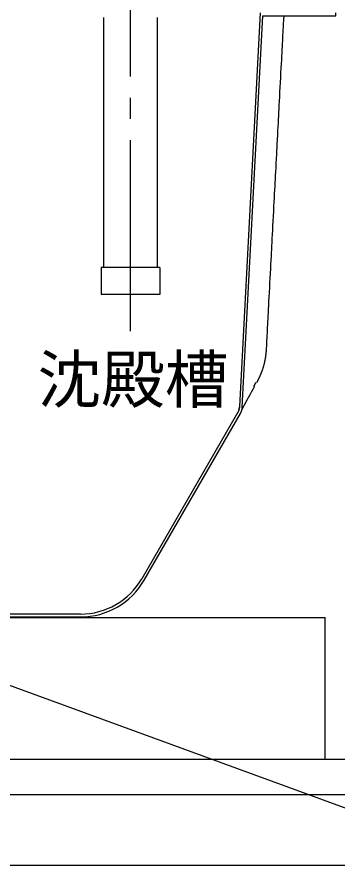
# Model space of a CAD drawing. Units: millimetres, scale not verified. Extents: x -8910 to 8910, y -6308 to 6308.
# Drawn here: x -3775 to -3321, y -3770 to -2561 of the extents above; entities that cross this region are included whole.
import ezdxf
from ezdxf.enums import TextEntityAlignment as Align

# ---------------------------------------------------------------- set-up
doc = ezdxf.new("R2010")
doc.units = ezdxf.units.MM
doc.header["$LTSCALE"] = 30
doc.linetypes.add('CHAIN2', pattern=[12, 9, -1, 1, -1])
doc.layers.add('0-0_機器', color=2, linetype='Continuous', lineweight=25)
doc.layers.add('0-5_空気管', color=3, linetype='Continuous', lineweight=25)
doc.styles.add('ＭＳ ゴシック', font='')
doc.styles.get('ＭＳ ゴシック').set_extended_font_data('MS Gothic')

msp = doc.modelspace()

# ---------------------------------------------------------------- linework, layer by layer
at = {"layer": '0-0_機器'}
for p, q in [((-6429.24, -3410.41), (-3339.24, -3410.41)), ((-3339.24, -3610.41), (-3339.24, -3410.41)), ((-6479.24, -3610.41), (-3289.24, -3610.41)), ((-6479.24, -3660.41), (-3289.24, -3660.41)), ((-6479.24, -3760.41), (-3289.24, -3760.41))]:
    msp.add_line(p, q, dxfattribs=at)
at = {"layer": '0-5_空気管', "linetype": 'CHAIN2'}
msp.add_line((-3614.54, -3005.41), (-3614.54, -2105.41), dxfattribs=at)
at = {"layer": '0-5_空気管'}
for p, q in [((-3652.54, -2915.41), (-3652.54, -2562.14)), ((-3576.54, -2915.41), (-3576.54, -2562.14)), ((-3573.04, -2915.41), (-3573.04, -2953.41)), ((-3573.04, -2953.41), (-3656.04, -2953.41)), ((-3595.19, -3357.41), (-3459.25, -3121.95)), ((-4246.34, -3337.78), (-3062.84, -3769.93))]:
    msp.add_line(p, q, dxfattribs=at)
for points in [[(-3431.38, -2555.41), (-3460.54, -3111.83), (-3460.55, -3112.09), (-3460.56, -3112.2), (-3460.56, -3112.33), (-3460.57, -3112.48), (-3460.59, -3112.65), (-3460.6, -3112.83), (-3460.61, -3113.01), (-3460.63, -3113.2), (-3460.65, -3113.4), (-3460.67, -3113.59), (-3460.7, -3113.79), (-3460.73, -3114), (-3460.77, -3114.21), (-3460.81, -3114.43), (-3460.86, -3114.67), (-3460.92, -3114.93), (-3460.99, -3115.2), (-3461.07, -3115.5), (-3461.16, -3115.81), (-3461.24, -3116.13), (-3461.34, -3116.46), (-3461.44, -3116.79), (-3461.54, -3117.11), (-3461.64, -3117.42), (-3461.74, -3117.71), (-3461.83, -3117.98), (-3461.92, -3118.22), (-3462, -3118.45), (-3462.09, -3118.66), (-3462.17, -3118.86), (-3462.26, -3119.05), (-3462.34, -3119.23), (-3462.43, -3119.41), (-3462.52, -3119.58), (-3462.61, -3119.75), (-3462.7, -3119.92), (-3462.78, -3120.07), (-3462.86, -3120.22)], [(-3456.6, -3113), (-3427.58, -2559.41), (-3324.24, -2559.41), (-3324.24, -2555.41)], [(-3398.07, -2559.41), (-3398.35, -2564.66), (-3398.46, -2566.86), (-3398.6, -2569.49), (-3398.76, -2572.5), (-3398.93, -2575.81), (-3399.12, -2579.36), (-3399.32, -2583.1), (-3399.52, -2586.97), (-3399.72, -2590.89), (-3399.93, -2594.84), (-3400.14, -2598.84), (-3400.36, -2602.98), (-3400.59, -2607.29), (-3400.82, -2611.85), (-3401.08, -2616.72), (-3401.36, -2621.95), (-3401.65, -2627.62), (-3401.97, -2633.75), (-3402.32, -2640.25), (-3402.67, -2646.99), (-3403.03, -2653.86), (-3403.39, -2660.72), (-3403.74, -2667.47), (-3404.09, -2673.96), (-3404.41, -2680.09), (-3404.7, -2685.77), (-3404.98, -2691.08), (-3405.25, -2696.14), (-3405.51, -2701.08), (-3405.77, -2706.02), (-3406.03, -2711.08), (-3406.31, -2716.39), (-3406.61, -2722.07), (-3406.93, -2728.2), (-3407.27, -2734.69), (-3407.63, -2741.44), (-3408.35, -2755.17), (-3408.7, -2761.91), (-3409.04, -2768.41)], [(-3409.04, -2768.41), (-3409.37, -2774.54), (-3409.66, -2780.21), (-3409.94, -2785.52), (-3410.21, -2790.59), (-3410.47, -2795.53), (-3410.73, -2800.47), (-3410.99, -2805.53), (-3411.27, -2810.84), (-3411.57, -2816.52), (-3411.89, -2822.64), (-3412.23, -2829.14), (-3412.58, -2835.88), (-3412.95, -2842.75), (-3413.31, -2849.62), (-3413.66, -2856.36), (-3414, -2862.86), (-3414.32, -2868.98), (-3414.62, -2874.66), (-3414.9, -2879.97), (-3415.17, -2885.04), (-3415.43, -2889.97), (-3415.68, -2894.91), (-3415.95, -2899.98), (-3416.23, -2905.29), (-3416.53, -2910.96), (-3416.85, -2917.09), (-3417.19, -2923.59), (-3417.54, -2930.33), (-3417.9, -2937.2), (-3418.27, -2944.06), (-3418.62, -2950.81), (-3418.96, -2957.3), (-3419.28, -2963.43), (-3419.58, -2969.1), (-3419.85, -2974.34), (-3420.11, -2979.21), (-3420.35, -2983.77), (-3420.58, -2988.08), (-3420.79, -2992.21)], [(-3573.04, -2915.41), (-3656.04, -2915.41), (-3656.04, -2953.41)], [(-3420.79, -2992.21), (-3421, -2996.22), (-3421.21, -3000.16), (-3421.42, -3004.09), (-3421.62, -3007.95), (-3421.82, -3011.69), (-3422, -3015.25), (-3422.18, -3018.56), (-3422.33, -3021.56), (-3422.47, -3024.2), (-3422.86, -3031.64), (-3422.89, -3032.19), (-3422.91, -3032.42), (-3422.92, -3032.69), (-3422.93, -3033), (-3422.96, -3033.35), (-3422.98, -3033.72), (-3423, -3034.11), (-3423.03, -3034.51), (-3423.06, -3034.91), (-3423.09, -3035.32), (-3423.13, -3035.74), (-3423.17, -3036.17), (-3423.21, -3036.62), (-3423.26, -3037.09), (-3423.32, -3037.59), (-3423.38, -3038.13), (-3423.46, -3038.72), (-3423.54, -3039.35), (-3423.64, -3040.03), (-3423.73, -3040.72), (-3423.84, -3041.43), (-3423.94, -3042.14), (-3424.15, -3043.5), (-3424.25, -3044.13), (-3424.34, -3044.72), (-3424.43, -3045.26), (-3424.53, -3045.78), (-3424.62, -3046.28), (-3424.72, -3046.79)], [(-3424.72, -3046.79), (-3424.83, -3047.31), (-3424.94, -3047.85), (-3425.07, -3048.42), (-3425.21, -3049.04), (-3425.36, -3049.7), (-3425.52, -3050.38), (-3425.69, -3051.07), (-3425.86, -3051.76), (-3426.03, -3052.44), (-3426.19, -3053.09), (-3426.34, -3053.7), (-3426.49, -3054.27), (-3426.63, -3054.8), (-3426.77, -3055.3), (-3426.91, -3055.79), (-3427.05, -3056.28), (-3427.2, -3056.78), (-3427.37, -3057.3), (-3427.55, -3057.86), (-3427.74, -3058.46), (-3427.95, -3059.09), (-3428.17, -3059.75), (-3428.39, -3060.41), (-3428.62, -3061.08), (-3428.85, -3061.74), (-3429.07, -3062.37), (-3429.28, -3062.96), (-3429.48, -3063.51), (-3429.67, -3064.02), (-3429.85, -3064.51), (-3430.03, -3064.98), (-3430.22, -3065.45), (-3430.41, -3065.93), (-3430.62, -3066.43), (-3430.85, -3066.97), (-3431.09, -3067.54), (-3431.36, -3068.15), (-3431.64, -3068.78), (-3431.92, -3069.42)], [(-3431.92, -3069.42), (-3432.2, -3070.06), (-3432.49, -3070.68), (-3432.76, -3071.28), (-3433.02, -3071.85), (-3433.27, -3072.37), (-3433.49, -3072.85), (-3433.71, -3073.3), (-3433.91, -3073.71), (-3434.11, -3074.1), (-3434.3, -3074.48), (-3434.49, -3074.84), (-3434.67, -3075.19), (-3434.85, -3075.54), (-3435.04, -3075.88), (-3435.22, -3076.21), (-3435.39, -3076.52), (-3435.55, -3076.81), (-3435.7, -3077.08), (-3435.83, -3077.31), (-3436.19, -3077.96)], [(-3439.29, -3083.51), (-3439.59, -3084.03), (-3439.7, -3084.24), (-3439.85, -3084.5), (-3440.02, -3084.8), (-3440.2, -3085.13), (-3440.39, -3085.48), (-3440.6, -3085.85), (-3440.81, -3086.23), (-3441.25, -3087), (-3441.47, -3087.4), (-3441.69, -3087.81), (-3441.93, -3088.23), (-3442.18, -3088.67), (-3442.44, -3089.15), (-3442.73, -3089.66), (-3443.03, -3090.21), (-3443.36, -3090.81), (-3443.71, -3091.44), (-3444.07, -3092.09), (-3444.44, -3092.75), (-3444.8, -3093.41), (-3445.16, -3094.06), (-3445.51, -3094.69), (-3445.83, -3095.28), (-3446.13, -3095.82), (-3446.42, -3096.32), (-3446.68, -3096.8), (-3446.94, -3097.27), (-3447.19, -3097.73), (-3447.45, -3098.21), (-3447.72, -3098.7), (-3448.01, -3099.22), (-3448.31, -3099.78), (-3448.64, -3100.37), (-3448.97, -3100.99), (-3449.32, -3101.61), (-3449.66, -3102.23), (-3449.99, -3102.84), (-3450.3, -3103.42)], [(-3450.3, -3103.42), (-3450.6, -3103.97), (-3450.88, -3104.47), (-3451.13, -3104.94), (-3451.37, -3105.38), (-3451.61, -3105.81), (-3451.83, -3106.23), (-3452.06, -3106.65), (-3452.3, -3107.09), (-3452.54, -3107.55), (-3452.81, -3108.04), (-3453.08, -3108.56), (-3453.37, -3109.09), (-3453.66, -3109.62), (-3453.94, -3110.15), (-3454.22, -3110.67), (-3454.49, -3111.17), (-3454.73, -3111.63), (-3454.96, -3112.05), (-3455.16, -3112.44), (-3455.35, -3112.79), (-3455.52, -3113.11), (-3455.67, -3113.4), (-3455.82, -3113.68), (-3455.95, -3113.94), (-3456.08, -3114.18), (-3456.2, -3114.41), (-3456.31, -3114.63), (-3456.42, -3114.84), (-3456.52, -3115.03), (-3456.61, -3115.21), (-3456.69, -3115.37), (-3456.76, -3115.5), (-3456.96, -3115.88)], [(-3461.52, -3115.64), (-3461.54, -3115.68), (-3461.6, -3115.84), (-3461.61, -3115.88), (-3461.63, -3115.92), (-3461.64, -3115.95), (-3461.65, -3115.99), (-3461.67, -3116.02), (-3461.68, -3116.06), (-3461.69, -3116.09), (-3461.7, -3116.11), (-3461.71, -3116.14), (-3461.73, -3116.18), (-3461.73, -3116.2), (-3461.74, -3116.22), (-3461.75, -3116.23), (-3461.76, -3116.25), (-3461.77, -3116.27), (-3461.77, -3116.29), (-3461.8, -3116.36), (-3461.81, -3116.37), (-3461.81, -3116.39), (-3461.83, -3116.42), (-3461.84, -3116.45), (-3461.84, -3116.45), (-3461.85, -3116.47), (-3461.85, -3116.48), (-3461.86, -3116.49), (-3461.86, -3116.49), (-3461.86, -3116.49), (-3461.86, -3116.5), (-3461.86, -3116.5), (-3461.86, -3116.51), (-3461.87, -3116.51)], [(-3460.45, -3110.2), (-3460.47, -3110.51), (-3460.48, -3110.64), (-3460.48, -3110.79), (-3460.5, -3110.97), (-3460.51, -3111.15), (-3460.52, -3111.35), (-3460.54, -3111.54), (-3460.55, -3111.73), (-3460.57, -3111.91), (-3460.59, -3112.07), (-3460.62, -3112.23), (-3460.64, -3112.37), (-3460.67, -3112.51), (-3460.7, -3112.65), (-3460.73, -3112.79), (-3460.77, -3112.92), (-3460.8, -3113.07), (-3460.84, -3113.23), (-3460.92, -3113.55), (-3460.96, -3113.72), (-3461, -3113.88), (-3461.07, -3114.18), (-3461.1, -3114.3), (-3461.13, -3114.42), (-3461.16, -3114.52), (-3461.18, -3114.61), (-3461.21, -3114.69), (-3461.23, -3114.76), (-3461.25, -3114.83), (-3461.28, -3114.9), (-3461.3, -3114.97), (-3461.32, -3115.04), (-3461.42, -3115.32), (-3461.44, -3115.39), (-3461.46, -3115.45), (-3461.48, -3115.51), (-3461.5, -3115.56), (-3461.51, -3115.6), (-3461.52, -3115.64)], [(-3462.86, -3120.22), (-3462.94, -3120.35), (-3463, -3120.46), (-3463.19, -3120.78), (-3598.65, -3355.41)], [(-3685.25, -3405.41), (-4375.53, -3405.41)], [(-4377.3, -3409.41), (-3685.25, -3409.41)]]:
    msp.add_lwpolyline(points, dxfattribs=at)
at = {"layer": '0-5_空気管', "linetype": 'CHAIN2'}
for points in [[(-3459.25, -3121.95), (-3459.11, -3121.72), (-3459.06, -3121.63), (-3458.99, -3121.52), (-3458.92, -3121.38), (-3458.84, -3121.24), (-3458.75, -3121.08), (-3458.66, -3120.92), (-3458.57, -3120.75), (-3458.49, -3120.57), (-3458.4, -3120.4), (-3458.31, -3120.22), (-3458.23, -3120.03), (-3458.15, -3119.83), (-3458.06, -3119.62), (-3457.98, -3119.39), (-3457.88, -3119.15), (-3457.79, -3118.88), (-3457.7, -3118.59), (-3457.6, -3118.28), (-3457.49, -3117.96), (-3457.4, -3117.63), (-3457.3, -3117.3), (-3457.21, -3116.98), (-3457.13, -3116.66), (-3457.05, -3116.37), (-3456.98, -3116.09), (-3456.92, -3115.84), (-3456.87, -3115.6), (-3456.83, -3115.38), (-3456.79, -3115.17), (-3456.76, -3114.96), (-3456.73, -3114.76), (-3456.71, -3114.57), (-3456.68, -3114.37), (-3456.67, -3114.18), (-3456.65, -3113.99), (-3456.64, -3113.82), (-3456.63, -3113.65), (-3456.62, -3113.5)], [(-3456.62, -3113.5), (-3456.61, -3113.37), (-3456.6, -3113)]]:
    msp.add_lwpolyline(points, dxfattribs=at)
at = {"layer": '0-5_空気管'}
for radius in [100, 104]:
    msp.add_arc((-3685.25, -3305.41), radius, 270, 330, dxfattribs=at)
msp.add_ellipse((-19182.57, 9360.24), major_axis=(-1075.25, -22749.07), ratio=0.8345, start_param=1.0319523, end_param=1.0322434, dxfattribs=at)

# ---------------------------------------------------------------- texts
at = {"layer": '0-5_空気管', "color": 4, "style": 'ＭＳ ゴシック'}
msp.add_text('沈殿槽', height=65.98, dxfattribs=at).set_placement((-3746.18, -3126.31), align=Align.BOTTOM_LEFT)

doc.saveas('drawing.dxf')
